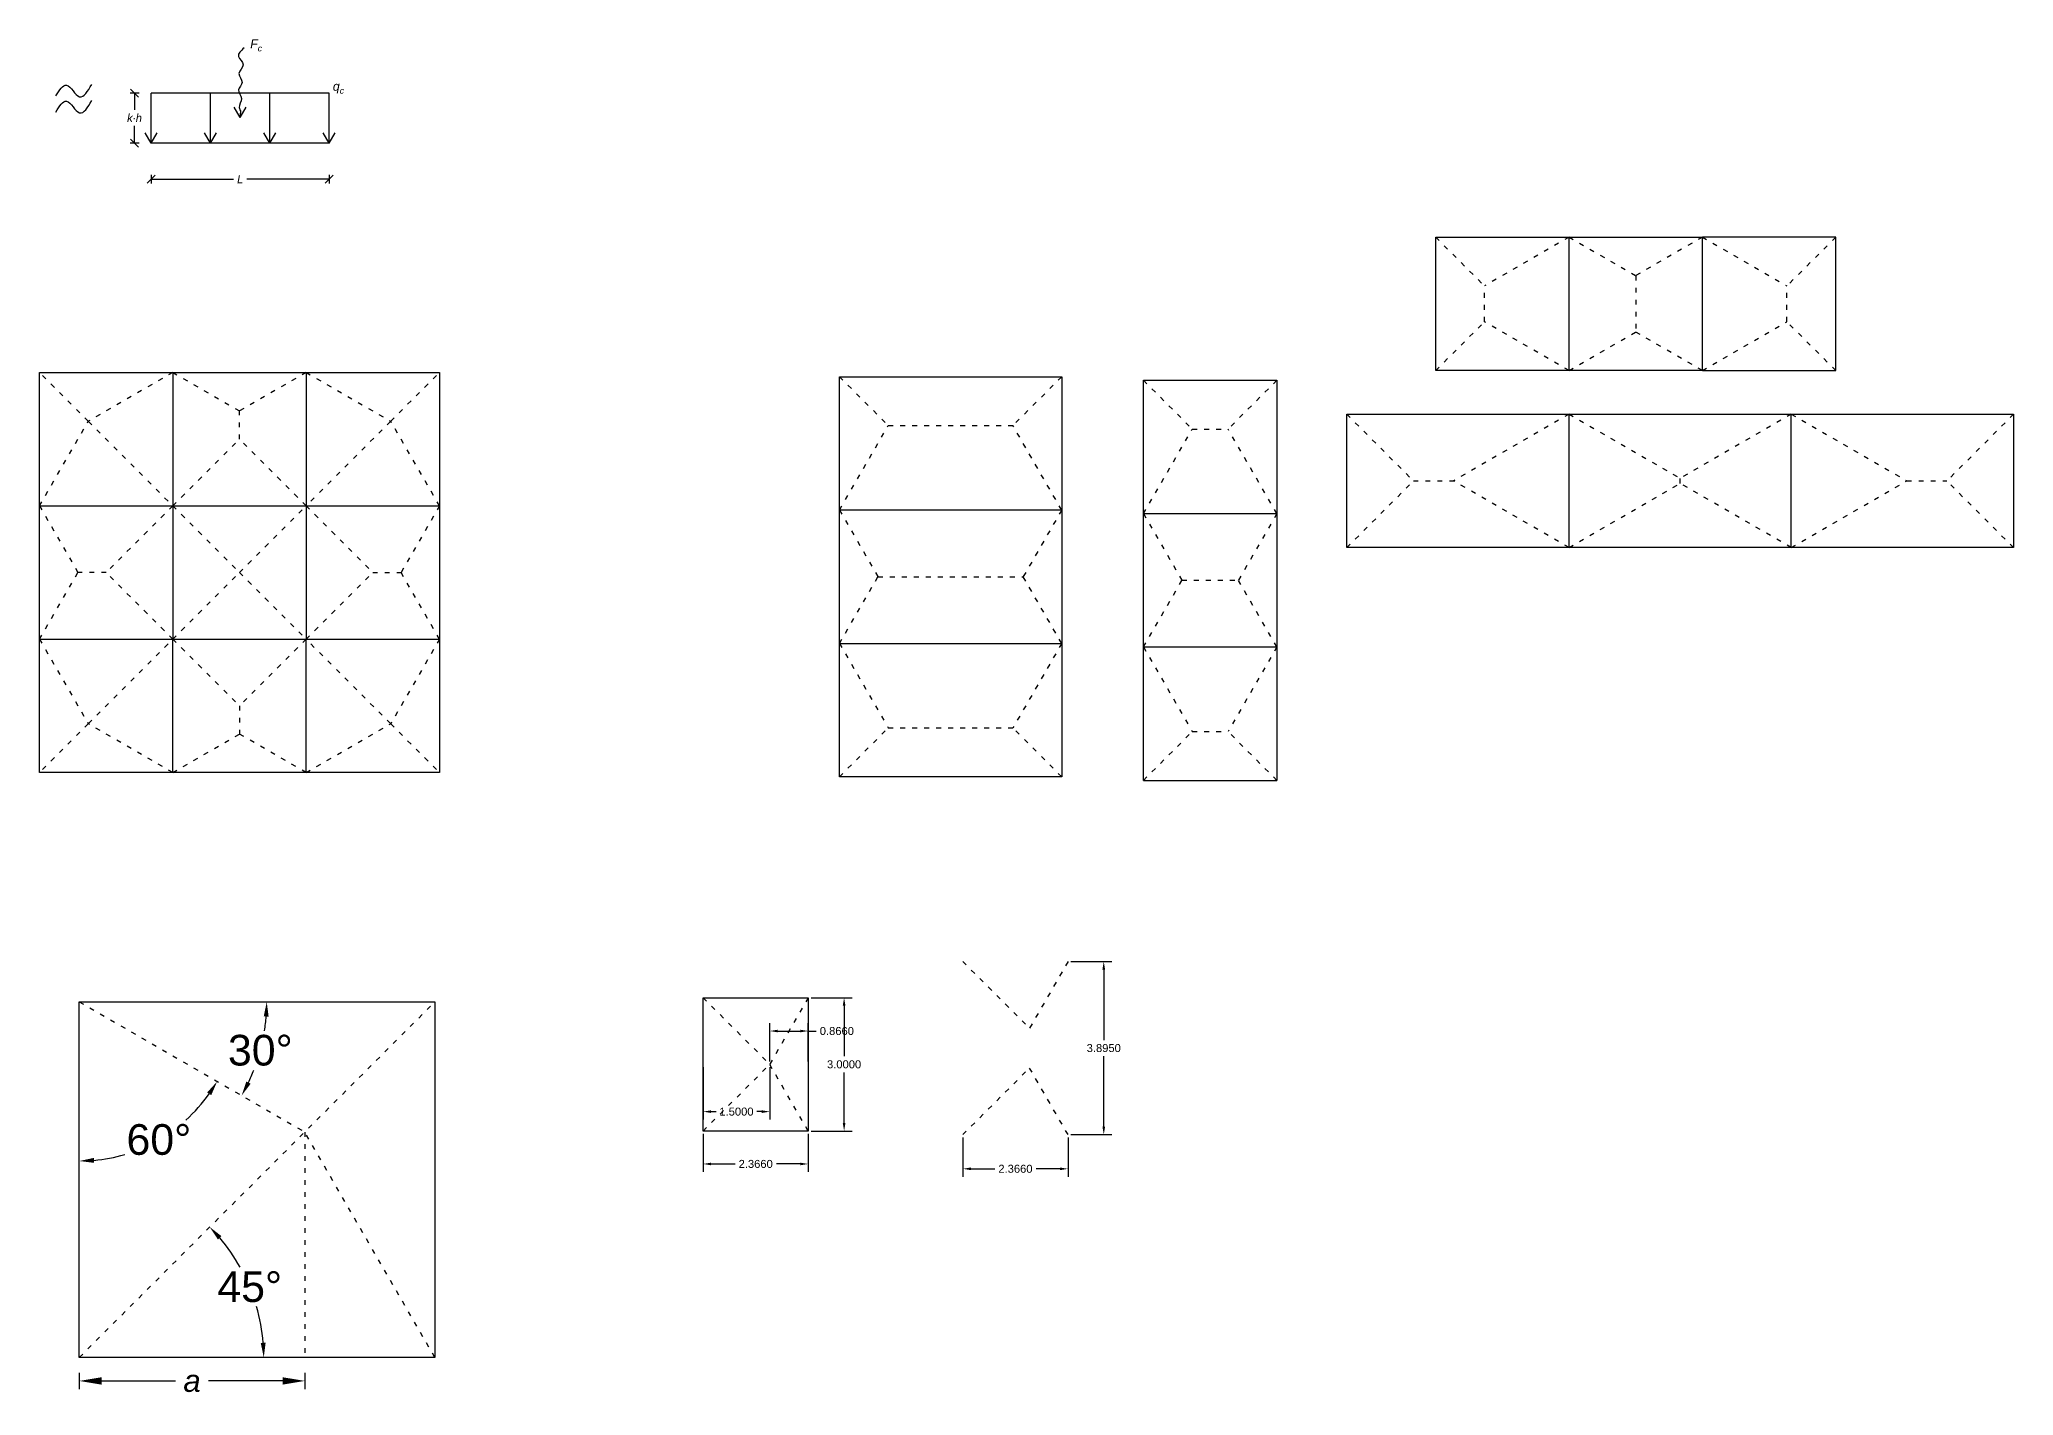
# Model space of a CAD drawing. Header units: inches. Extents: x 21.8 to 101.4, y 10.5 to 42.1.
# Drawn here: x 57.01 to 101.42, y 11.63 to 42.14 of the extents above; entities that cross this region are included whole.
import ezdxf

# ---------------------------------------------------------------- set-up
doc = ezdxf.new("R2010")
doc.units = ezdxf.units.IN
doc.header["$MEASUREMENT"] = 0
doc.linetypes.add('ACAD_ISO03W100', pattern=[30, 12, -18])
doc.layers.add('cortes trib', color=1, linetype='ACAD_ISO03W100')
doc.layers.add('temp', color=4, linetype='ACAD_ISO03W100')
doc.styles.get("Standard").update_dxf_attribs({"font": 'arial.ttf'})
doc.dimstyles.get("Standard").update_dxf_attribs({"dimtxt": 0.18, "dimasz": 0.18, "dimexe": 0.18, "dimexo": 0.0625, "dimgap": 0.09, "dimtad": 0, "dimtih": 1, "dimtoh": 1, "dimdec": 4, "dimzin": 0, "dimdsep": 46, "dimtxsty": 'Standard', "dimcen": 0.09, "dimadec": 0, "dimazin": 0, "dimtfac": 1, "dimtdec": 4, "dimtofl": 0, "dimtmove": 0, "dimatfit": 3, "dimfxl": 1, "dimtolj": 1, "dimtzin": 0, "dimarcsym": 0})

# ---------------------------------------------------------------- blocks, each defined once
blk = doc.blocks.new('*D3')
at = {"color": 0, "lineweight": -2, "transparency": 16777216}
for start, end in [(29.2696, 40.4428), (4.5572, 16.0483)]:
    blk.add_arc((57.905, 12.483), 4.15, start, end, dxfattribs=at)
at = {"color": 0, "transparency": 16777216}
for points in [[(61.023, 15.138), (61.104, 15.212), (60.839, 15.417)], [(62.097, 12.815), (61.987, 12.81), (62.055, 12.483)]]:
    blk.add_solid(points, dxfattribs=at)
at = {"layer": 'Defpoints', "color": 0}
for p in [(65.905, 20.483), (61.913, 13.557), (57.905, 12.483), (57.905, 12.483), (65.905, 12.483)]:
    blk.add_point(p, dxfattribs=at)
at = {"color": 0, "transparency": 16777216, "insert": (61.739, 14.071), "char_height": 0.69, "attachment_point": 5}
blk.add_mtext('\\A1;45°', dxfattribs=at)
blk = doc.blocks.new('*D4')
at = {"color": 0, "lineweight": -2, "transparency": 16777216}
for start, end in [(351.1477, 355.5155), (334.4845, 338.6693)]:
    blk.add_arc((57.905, 20.483), 4.217, start, end, dxfattribs=at)
at = {"color": 0, "transparency": 16777216}
for points in [[(62.054, 20.155), (62.164, 20.151), (62.122, 20.483)], [(61.759, 18.641), (61.662, 18.692), (61.557, 18.374)]]:
    blk.add_solid(points, dxfattribs=at)
at = {"layer": 'Defpoints', "color": 0}
for p in [(57.905, 20.483), (57.905, 20.483), (65.905, 20.483), (61.868, 19.041), (62.977, 17.555)]:
    blk.add_point(p, dxfattribs=at)
at = {"color": 0, "transparency": 16777216, "insert": (61.978, 19.391), "char_height": 0.69, "attachment_point": 5}
blk.add_mtext('\\A1;30°', dxfattribs=at)
blk = doc.blocks.new('*D5')
at = {"color": 0, "lineweight": -2, "transparency": 16777216}
for start, end in [(312.0543, 324.718), (275.282, 286.5787)]:
    blk.add_arc((57.905, 20.483), 3.581, start, end, dxfattribs=at)
at = {"color": 0, "transparency": 16777216}
for points in [[(60.782, 18.444), (60.874, 18.385), (61.006, 18.692)], [(58.237, 16.862), (58.232, 16.972), (57.905, 16.902)]]:
    blk.add_solid(points, dxfattribs=at)
at = {"layer": 'Defpoints', "color": 0}
for p in [(57.905, 20.483), (57.905, 20.483), (62.977, 17.555), (59.129, 17.118), (57.905, 12.483)]:
    blk.add_point(p, dxfattribs=at)
at = {"color": 0, "transparency": 16777216, "insert": (59.695, 17.382), "char_height": 0.69, "attachment_point": 5}
blk.add_mtext('\\A1;60°', dxfattribs=at)
blk = doc.blocks.new('*D6')
at = {"color": 0, "lineweight": -2, "transparency": 16777216}
for p, q in [((57.905, 12.14), (57.905, 11.77)), ((62.977, 12.14), (62.977, 11.77)), ((58.405, 11.955), (60.072, 11.955)), ((62.477, 11.955), (60.809, 11.955))]:
    blk.add_line(p, q, dxfattribs=at)
at = {"color": 0, "transparency": 16777216}
for points in [[(58.405, 12.038), (58.405, 11.871), (57.905, 11.955)], [(62.477, 12.038), (62.477, 11.871), (62.977, 11.955)]]:
    blk.add_solid(points, dxfattribs=at)
at = {"layer": 'Defpoints', "color": 0}
for p in [(57.905, 12.483), (62.977, 12.483), (62.977, 11.955)]:
    blk.add_point(p, dxfattribs=at)
at = {"color": 0, "transparency": 16777216, "insert": (60.441, 11.955), "char_height": 0.5, "attachment_point": 5}
blk.add_mtext('\\A1;{\\fArial|b0|i1|c0|p34;a}', dxfattribs=at)
blk = doc.blocks.new('*D8')
at = {"layer": 'Defpoints', "color": 0}
for p in [(74.306, 20.577), (74.306, 17.577), (75.112, 17.577)]:
    blk.add_point(p, dxfattribs=at)
at = {"layer": 'temp', "color": 0, "lineweight": -2, "transparency": 16777216}
for p, q in [((74.368, 20.577), (75.292, 20.577)), ((75.112, 20.397), (75.112, 19.259)), ((75.112, 17.757), (75.112, 18.895)), ((74.368, 17.577), (75.292, 17.577))]:
    blk.add_line(p, q, dxfattribs=at)
at = {"layer": 'temp', "color": 0, "transparency": 16777216}
for points in [[(75.082, 20.397), (75.142, 20.397), (75.112, 20.577)], [(75.082, 17.757), (75.142, 17.757), (75.112, 17.577)]]:
    blk.add_solid(points, dxfattribs=at)
at = {"layer": 'temp', "color": 0, "transparency": 16777216, "insert": (75.112, 19.077), "char_height": 0.18, "attachment_point": 5}
blk.add_mtext('\\A1;3.0000', dxfattribs=at)
blk = doc.blocks.new('*D9')
at = {"layer": 'Defpoints', "color": 0}
for p in [(71.94, 17.577), (74.306, 17.577), (74.306, 16.836)]:
    blk.add_point(p, dxfattribs=at)
at = {"layer": 'temp', "color": 0, "lineweight": -2, "transparency": 16777216}
for p, q in [((71.94, 17.515), (71.94, 16.656)), ((74.306, 17.515), (74.306, 16.656)), ((72.12, 16.836), (72.658, 16.836)), ((74.126, 16.836), (73.588, 16.836))]:
    blk.add_line(p, q, dxfattribs=at)
at = {"layer": 'temp', "color": 0, "transparency": 16777216}
for points in [[(72.12, 16.866), (72.12, 16.806), (71.94, 16.836)], [(74.126, 16.866), (74.126, 16.806), (74.306, 16.836)]]:
    blk.add_solid(points, dxfattribs=at)
at = {"layer": 'temp', "color": 0, "transparency": 16777216, "insert": (73.123, 16.836), "char_height": 0.18, "attachment_point": 5}
blk.add_mtext('\\A1;2.3660', dxfattribs=at)
blk = doc.blocks.new('*D10')
at = {"layer": 'Defpoints', "color": 0}
for p in [(71.94, 19.077), (73.44, 19.077), (71.94, 18.013)]:
    blk.add_point(p, dxfattribs=at)
at = {"layer": 'temp', "color": 0, "lineweight": -2, "transparency": 16777216}
for p, q in [((71.94, 19.015), (71.94, 17.833)), ((73.44, 19.015), (73.44, 17.833)), ((72.12, 18.013), (72.235, 18.013)), ((73.26, 18.013), (73.145, 18.013))]:
    blk.add_line(p, q, dxfattribs=at)
at = {"layer": 'temp', "color": 0, "transparency": 16777216}
for points in [[(72.12, 18.043), (72.12, 17.983), (71.94, 18.013)], [(73.26, 18.043), (73.26, 17.983), (73.44, 18.013)]]:
    blk.add_solid(points, dxfattribs=at)
at = {"layer": 'temp', "color": 0, "transparency": 16777216, "insert": (72.69, 18.013), "char_height": 0.18, "attachment_point": 5}
blk.add_mtext('\\A1;1.5000', dxfattribs=at)
blk = doc.blocks.new('*D11')
at = {"layer": 'Defpoints', "color": 0}
for p in [(74.306, 19.827), (73.44, 19.077), (74.306, 19.077)]:
    blk.add_point(p, dxfattribs=at)
at = {"layer": 'temp', "color": 0, "lineweight": -2, "transparency": 16777216}
for p, q in [((73.44, 19.14), (73.44, 20.007)), ((74.306, 19.14), (74.306, 20.007)), ((73.62, 19.827), (74.126, 19.827)), ((74.306, 19.827), (74.486, 19.827))]:
    blk.add_line(p, q, dxfattribs=at)
at = {"layer": 'temp', "color": 0, "transparency": 16777216}
for points in [[(73.62, 19.857), (73.62, 19.797), (73.44, 19.827)], [(74.126, 19.857), (74.126, 19.797), (74.306, 19.827)]]:
    blk.add_solid(points, dxfattribs=at)
at = {"layer": 'temp', "color": 0, "transparency": 16777216, "insert": (74.949, 19.827), "char_height": 0.18, "attachment_point": 5}
blk.add_mtext('\\A1;0.8660', dxfattribs=at)
blk = doc.blocks.new('*D16')
at = {"layer": 'Defpoints', "color": 0}
for p in [(80.15, 21.391), (80.15, 17.496), (80.954, 17.496)]:
    blk.add_point(p, dxfattribs=at)
at = {"layer": 'temp', "color": 0, "lineweight": -2, "transparency": 16777216}
for p, q in [((80.212, 21.391), (81.134, 21.391)), ((80.954, 21.211), (80.954, 19.625)), ((80.954, 17.676), (80.954, 19.261)), ((80.212, 17.496), (81.134, 17.496))]:
    blk.add_line(p, q, dxfattribs=at)
at = {"layer": 'temp', "color": 0, "transparency": 16777216}
for points in [[(80.924, 21.211), (80.984, 21.211), (80.954, 21.391)], [(80.924, 17.676), (80.984, 17.676), (80.954, 17.496)]]:
    blk.add_solid(points, dxfattribs=at)
at = {"layer": 'temp', "color": 0, "transparency": 16777216, "insert": (80.954, 19.443), "char_height": 0.18, "attachment_point": 5}
blk.add_mtext('\\A1;3.8950', dxfattribs=at)
blk = doc.blocks.new('*D17')
at = {"layer": 'Defpoints', "color": 0}
for p in [(77.784, 17.496), (80.15, 17.496), (80.15, 16.727)]:
    blk.add_point(p, dxfattribs=at)
at = {"layer": 'temp', "color": 0, "lineweight": -2, "transparency": 16777216}
for p, q in [((77.784, 17.433), (77.784, 16.547)), ((80.15, 17.433), (80.15, 16.547)), ((77.964, 16.727), (78.502, 16.727)), ((79.97, 16.727), (79.431, 16.727))]:
    blk.add_line(p, q, dxfattribs=at)
at = {"layer": 'temp', "color": 0, "transparency": 16777216}
for points in [[(77.964, 16.757), (77.964, 16.697), (77.784, 16.727)], [(79.97, 16.757), (79.97, 16.697), (80.15, 16.727)]]:
    blk.add_solid(points, dxfattribs=at)
at = {"layer": 'temp', "color": 0, "transparency": 16777216, "insert": (78.967, 16.727), "char_height": 0.18, "attachment_point": 5}
blk.add_mtext('\\A1;2.3660', dxfattribs=at)
blk = doc.blocks.new('_Oblique')
at = {"color": 0, "linetype": 'ByBlock', "lineweight": -2}
blk.add_line((-0.5, -0.5), (0.5, 0.5), dxfattribs=at)
blk = doc.blocks.new('*D38')
at = {"color": 0, "lineweight": -2, "transparency": 16777216}
for p, q in [((59.525, 39.092), (59.525, 38.892)), ((63.525, 39.092), (63.525, 38.892)), ((59.525, 38.992), (61.374, 38.992)), ((63.525, 38.992), (61.676, 38.992))]:
    blk.add_line(p, q, dxfattribs=at)
at = {"layer": 'Defpoints', "color": 0}
for p in [(59.525, 39.801), (63.525, 39.801), (63.525, 38.992)]:
    blk.add_point(p, dxfattribs=at)
at = {"color": 0, "lineweight": -2, "transparency": 16777216, "xscale": 0.18, "yscale": 0.18, "zscale": 0.18, "rotation": 180}
blk.add_blockref('_Oblique', (59.525, 38.992), dxfattribs=at)
at = {"color": 0, "lineweight": -2, "transparency": 16777216, "xscale": 0.18, "yscale": 0.18, "zscale": 0.18}
blk.add_blockref('_Oblique', (63.525, 38.992), dxfattribs=at)
at = {"color": 0, "transparency": 16777216, "insert": (61.525, 38.992), "char_height": 0.18, "attachment_point": 5}
blk.add_mtext('\\A1;{\\fArial|b0|i1|c0|p34;L}', dxfattribs=at)
blk = doc.blocks.new('*D39')
at = {"color": 0, "lineweight": -2, "transparency": 16777216}
for p, q in [((59.248, 40.926), (59.048, 40.926)), ((59.148, 40.926), (59.148, 40.551)), ((59.148, 39.801), (59.148, 40.191)), ((59.248, 39.801), (59.048, 39.801))]:
    blk.add_line(p, q, dxfattribs=at)
at = {"layer": 'Defpoints', "color": 0}
for p in [(59.525, 40.926), (59.148, 39.801), (59.525, 39.801)]:
    blk.add_point(p, dxfattribs=at)
at = {"color": 0, "lineweight": -2, "transparency": 16777216, "xscale": 0.18, "yscale": 0.18, "zscale": 0.18}
for p, rotation in [((59.148, 40.926), 90), ((59.148, 39.801), 270)]:
    blk.add_blockref('_Oblique', p, dxfattribs=dict(at, rotation=rotation))
at = {"color": 0, "transparency": 16777216, "insert": (59.148, 40.371), "char_height": 0.18, "attachment_point": 5}
blk.add_mtext('\\A1;{\\fArial|b0|i1|c0|p34;k∙h}', dxfattribs=at)

msp = doc.modelspace()

# ---------------------------------------------------------------- linework, layer by layer
at = {"color": 1}
for p, q in [((63.52516, 40.92594), (59.52516, 40.92594)), ((59.52516, 39.80094), (59.52516, 40.92594)), ((60.85816, 39.80094), (60.85816, 40.92594)), ((62.19216, 39.80094), (62.19216, 40.92594)), ((63.52516, 39.80094), (63.52516, 40.92594)), ((59.52516, 39.80094), (59.38999, 40.03506)), ((59.52516, 39.80094), (59.66033, 40.03506)), ((60.85816, 39.80094), (60.72299, 40.03506)), ((60.85816, 39.80094), (60.99333, 40.03506)), ((62.19216, 39.80094), (62.05699, 40.03506)), ((62.19216, 39.80094), (62.32733, 40.03506)), ((63.52516, 39.80094), (63.38999, 40.03506)), ((63.52516, 39.80094), (63.66033, 40.03506))]:
    msp.add_line(p, q, dxfattribs=at)
at = {"color": 5}
for q in [(61.39081, 40.61475), (61.65951, 40.61475)]:
    msp.add_line((61.52516, 40.38205), q, dxfattribs=at)
for p, q in [((63.52516, 39.80094), (59.52516, 39.80094)), ((88.42268, 34.68711), (88.42268, 37.68711)), ((88.42268, 37.68711), (91.42268, 37.68711)), ((91.42268, 34.68711), (91.42268, 37.68711)), ((91.42268, 37.68711), (94.42268, 37.68711)), ((94.42268, 34.68711), (94.42268, 37.68711)), ((97.42268, 37.68711), (94.42268, 37.68711)), ((97.42268, 34.68711), (97.42268, 37.68711)), ((57.0088, 34.64299), (60.0088, 34.64299)), ((57.0088, 31.64299), (57.0088, 34.64299)), ((60.0088, 34.64299), (63.0088, 34.64299)), ((60.0088, 34.64299), (60.0088, 31.64299)), ((63.0088, 34.64299), (66.0088, 34.64299)), ((63.0088, 34.64299), (63.0088, 31.64299)), ((66.0088, 34.64299), (66.0088, 31.64299)), ((91.42268, 34.68711), (88.42268, 34.68711)), ((94.42268, 34.68711), (91.42268, 34.68711)), ((94.42268, 34.68711), (97.42268, 34.68711)), ((75.00773, 34.54794), (80.00773, 34.54794)), ((75.00773, 31.54794), (75.00773, 34.54794)), ((80.00773, 34.54794), (80.00773, 31.54794)), ((81.84805, 31.467), (81.84805, 34.467)), ((81.84805, 34.467), (84.84805, 34.467)), ((84.84805, 34.467), (84.84805, 31.467)), ((86.42268, 33.70325), (91.42268, 33.70325)), ((86.42268, 30.70325), (86.42268, 33.70325)), ((91.42268, 33.70325), (96.42268, 33.70325)), ((91.42268, 30.70325), (91.42268, 33.70325)), ((96.42268, 33.70325), (101.42268, 33.70325)), ((96.42268, 30.70325), (96.42268, 33.70325)), ((101.42268, 33.70325), (101.42268, 30.70325)), ((57.0088, 28.64299), (57.0088, 31.64299)), ((57.0088, 31.64299), (60.0088, 31.64299)), ((60.0088, 31.64299), (63.0088, 31.64299)), ((60.0088, 31.64299), (60.0088, 28.64299)), ((63.0088, 31.64299), (66.0088, 31.64299)), ((63.0088, 31.64299), (63.0088, 28.64299)), ((66.0088, 31.64299), (66.0088, 28.64299)), ((80.00773, 31.54794), (75.00773, 31.54794)), ((75.00773, 28.54794), (75.00773, 31.54794)), ((80.00773, 31.54794), (80.00773, 28.54794)), ((81.84805, 28.467), (81.84805, 31.467)), ((81.84805, 31.467), (84.84805, 31.467)), ((84.84805, 31.467), (84.84805, 28.467)), ((91.42268, 30.70325), (86.42268, 30.70325)), ((96.42268, 30.70325), (91.42268, 30.70325)), ((101.42268, 30.70325), (96.42268, 30.70325)), ((57.0088, 25.64299), (57.0088, 28.64299)), ((57.0088, 28.64299), (60.0088, 28.64299)), ((60.0088, 28.64299), (63.0088, 28.64299)), ((60.0088, 25.64299), (60.0088, 28.64299)), ((63.0088, 28.64299), (66.0088, 28.64299)), ((63.0088, 25.64299), (63.0088, 28.64299)), ((66.0088, 28.64299), (66.0088, 25.64299)), ((75.00773, 25.54794), (75.00773, 28.54794)), ((75.00773, 28.54794), (80.00773, 28.54794)), ((80.00773, 28.54794), (80.00773, 25.54794)), ((81.84805, 25.467), (81.84805, 28.467)), ((81.84805, 28.467), (84.84805, 28.467)), ((84.84805, 28.467), (84.84805, 25.467)), ((60.0088, 25.64299), (57.0088, 25.64299)), ((63.0088, 25.64299), (60.0088, 25.64299)), ((66.0088, 25.64299), (63.0088, 25.64299)), ((80.00773, 25.54794), (75.00773, 25.54794)), ((81.84805, 25.467), (84.84805, 25.467)), ((57.90471, 20.48294), (65.90471, 20.48294)), ((57.90471, 12.48294), (57.90471, 20.48294)), ((65.90471, 20.48294), (65.90471, 12.48294)), ((65.90471, 12.48294), (57.90471, 12.48294))]:
    msp.add_line(p, q)
msp.add_open_spline([(61.61208, 41.94501), (61.54148, 41.88259), (61.40368, 41.76075), (61.68211, 41.56534), (61.41225, 41.37426), (61.63813, 41.17453), (61.42049, 40.9975), (61.62038, 40.80599), (61.46185, 40.6369), (61.54251, 40.52517), (61.51987, 40.45073), (61.52316, 40.40803), (61.52516, 40.38205)], degree=3, knots=[0, 0, 0, 0, 0.22806739, 0.44513301, 0.66349535, 0.87448344, 1.05948921, 1.26445064, 1.47567009, 1.57197307, 1.62203505, 1.69991159, 1.69991159, 1.69991159, 1.69991159], dxfattribs=at)
for points in [[(57.37507, 40.86491), (57.45407, 40.99395), (57.62352, 41.27076), (57.91537, 40.6664), (58.09581, 40.97119), (58.18594, 41.12343)], [(57.37507, 40.50299), (57.45407, 40.63203), (57.62352, 40.90884), (57.91537, 40.30447), (58.09581, 40.60926), (58.18594, 40.7615)]]:
    msp.add_open_spline(points, degree=3, knots=[0, 0, 0, 0, 0.34140209, 0.73236287, 1.12253681, 1.12253681, 1.12253681, 1.12253681])
at = {"layer": 'cortes trib', "ltscale": 0.009}
for p, q in [((88.42268, 37.68711), (89.52076, 36.58903)), ((91.42268, 37.68711), (89.52076, 36.58903)), ((91.42268, 37.68711), (92.92268, 36.82108)), ((94.42268, 37.68711), (92.92268, 36.82108)), ((94.42268, 37.68711), (96.32461, 36.58903)), ((97.42268, 37.68711), (96.32461, 36.58903)), ((89.52076, 35.78519), (89.52076, 36.58903)), ((92.92268, 36.82108), (92.92268, 35.55313)), ((96.32461, 35.78519), (96.32461, 36.58903)), ((88.42268, 34.68711), (89.52076, 35.78519)), ((91.42268, 34.68711), (89.52076, 35.78519)), ((91.42268, 34.68711), (92.92268, 35.55313)), ((94.42268, 34.68711), (92.92268, 35.55313)), ((94.42268, 34.68711), (96.32461, 35.78519)), ((97.42268, 34.68711), (96.32461, 35.78519)), ((58.10688, 33.54492), (57.0088, 34.64299)), ((60.0088, 34.64299), (58.10688, 33.54492)), ((60.0088, 34.64299), (61.5088, 33.77697)), ((63.0088, 34.64299), (61.5088, 33.77697)), ((63.0088, 34.64299), (64.91072, 33.54492)), ((64.91072, 33.54492), (66.0088, 34.64299)), ((75.00773, 34.54794), (76.1058, 33.44986)), ((80.00773, 34.54794), (78.90965, 33.44986)), ((81.84805, 34.467), (82.94613, 33.36892)), ((84.84805, 34.467), (83.74998, 33.36892)), ((61.5088, 33.14299), (61.5088, 33.77697)), ((57.0088, 31.64299), (58.10688, 33.54492)), ((58.10688, 33.54492), (60.0088, 31.64299)), ((64.91072, 33.54492), (63.0088, 31.64299)), ((66.0088, 31.64299), (64.91072, 33.54492)), ((75.00773, 31.54794), (76.1058, 33.44986)), ((76.1058, 33.44986), (78.90965, 33.44986)), ((80.00773, 31.54794), (78.90965, 33.44986)), ((81.84805, 31.467), (82.94613, 33.36892)), ((82.94613, 33.36892), (83.74998, 33.36892)), ((84.84805, 31.467), (83.74998, 33.36892)), ((86.42268, 33.70325), (87.92268, 32.20325)), ((91.42268, 33.70325), (88.82461, 32.20325)), ((91.42268, 33.70325), (93.92268, 32.25987)), ((96.42268, 33.70325), (93.92268, 32.25987)), ((96.42268, 33.70325), (99.02076, 32.20325)), ((101.42268, 33.70325), (99.92268, 32.20325)), ((60.0088, 31.64299), (61.5088, 33.14299)), ((63.0088, 31.64299), (61.5088, 33.14299)), ((86.42268, 30.70325), (87.92268, 32.20325)), ((87.92268, 32.20325), (88.82461, 32.20325)), ((91.42268, 30.70325), (88.82461, 32.20325)), ((91.42268, 30.70325), (93.92268, 32.14662)), ((93.92268, 32.14662), (93.92268, 32.25987)), ((96.42268, 30.70325), (93.92268, 32.14662)), ((96.42268, 30.70325), (99.02076, 32.20325)), ((99.02076, 32.20325), (99.92268, 32.20325)), ((101.42268, 30.70325), (99.92268, 32.20325)), ((57.0088, 31.64299), (57.87483, 30.14299)), ((60.0088, 31.64299), (58.5088, 30.14299)), ((60.0088, 31.64299), (61.5088, 30.14299)), ((61.5088, 30.14299), (63.0088, 31.64299)), ((63.0088, 31.64299), (64.5088, 30.14299)), ((66.0088, 31.64299), (65.14277, 30.14299)), ((75.00773, 31.54794), (75.87375, 30.04794)), ((80.00773, 31.54794), (79.1417, 30.04794)), ((81.84805, 31.467), (82.71408, 29.967)), ((84.84805, 31.467), (83.98203, 29.967)), ((57.0088, 28.64299), (57.87483, 30.14299)), ((58.5088, 30.14299), (57.87483, 30.14299)), ((60.0088, 28.64299), (58.5088, 30.14299)), ((60.0088, 28.64299), (61.5088, 30.14299)), ((61.5088, 30.14299), (63.0088, 28.64299)), ((63.0088, 28.64299), (64.5088, 30.14299)), ((64.5088, 30.14299), (65.14277, 30.14299)), ((66.0088, 28.64299), (65.14277, 30.14299)), ((75.00773, 28.54794), (75.87375, 30.04794)), ((75.87375, 30.04794), (79.1417, 30.04794)), ((80.00773, 28.54794), (79.1417, 30.04794)), ((81.84805, 28.467), (82.71408, 29.967)), ((82.71408, 29.967), (83.98203, 29.967)), ((84.84805, 28.467), (83.98203, 29.967)), ((57.0088, 28.64299), (58.10688, 26.74107)), ((58.10688, 26.74107), (60.0088, 28.64299)), ((60.0088, 28.64299), (61.5088, 27.14299)), ((63.0088, 28.64299), (61.5088, 27.14299)), ((64.91072, 26.74107), (63.0088, 28.64299)), ((66.0088, 28.64299), (64.91072, 26.74107)), ((75.00773, 28.54794), (76.1058, 26.64602)), ((80.00773, 28.54794), (78.90965, 26.64602)), ((81.84805, 28.467), (82.94613, 26.56508)), ((84.84805, 28.467), (83.74998, 26.56508)), ((61.5088, 27.14299), (61.5088, 26.50902)), ((58.10688, 26.74107), (57.0088, 25.64299)), ((60.0088, 25.64299), (58.10688, 26.74107)), ((63.0088, 25.64299), (64.91072, 26.74107)), ((64.91072, 26.74107), (66.0088, 25.64299)), ((60.0088, 25.64299), (61.5088, 26.50902)), ((63.0088, 25.64299), (61.5088, 26.50902)), ((75.00773, 25.54794), (76.1058, 26.64602)), ((76.1058, 26.64602), (78.90965, 26.64602)), ((80.00773, 25.54794), (78.90965, 26.64602)), ((81.84805, 25.467), (82.94613, 26.56508)), ((82.94613, 26.56508), (83.74998, 26.56508)), ((84.84805, 25.467), (83.74998, 26.56508)), ((77.78358, 21.39064), (79.28358, 19.89064)), ((80.14961, 21.39064), (79.28358, 19.89064)), ((57.90471, 12.48294), (65.90471, 20.48294)), ((57.90471, 20.48294), (62.97651, 17.55473)), ((71.93979, 20.57702), (73.43979, 19.07702)), ((74.30582, 20.57702), (73.43979, 19.07702)), ((71.93979, 17.57702), (73.43979, 19.07702)), ((74.30582, 17.57702), (73.43979, 19.07702)), ((77.78358, 17.49566), (79.28358, 18.99566)), ((80.14961, 17.49566), (79.28358, 18.99566)), ((65.90471, 12.48294), (62.97651, 17.55473)), ((62.97651, 17.55473), (62.97651, 12.48294))]:
    msp.add_line(p, q, dxfattribs=at)
at = {"layer": 'temp'}
for p, q in [((71.93979, 20.57702), (74.30582, 20.57702)), ((71.93979, 17.57702), (71.93979, 20.57702)), ((74.30582, 20.57702), (74.30582, 17.57702)), ((74.30582, 17.57702), (71.93979, 17.57702))]:
    msp.add_line(p, q, dxfattribs=at)

# ---------------------------------------------------------------- texts
at = {"insert": (61.74985, 42.13504), "char_height": 0.2, "attachment_point": 1}
msp.add_mtext_dynamic_manual_height_columns('\\A1;{\\fArial|b0|i1|c0|p34;F\\H0.7x;\\S^ c;}', width=1.4167771, gutter_width=1, heights=[0], dxfattribs=at)
at = {"color": 1, "insert": (63.60866, 41.18232), "char_height": 0.2, "attachment_point": 1}
msp.add_mtext_dynamic_manual_height_columns('\\A1;{\\fArial|b0|i1|c0|p34;q\\H0.7x;\\S^ c;}', width=1.4167771, gutter_width=1, heights=[0], dxfattribs=at)

# ---------------------------------------------------------------- dimensions: what is measured, and where the dimension line sits
dim = msp.add_linear_dim(base=(59.14791, 39.80094), p1=(59.52516, 40.92594), p2=(59.52516, 39.80094), angle=90, text='{\\fArial|b0|i1|c0|p34;k∙h}', dimstyle='Standard', override={"dimexe": 0.1, "dimblk1": 'Oblique', "dimblk2": 'Oblique', "dimsah": 1, "dimfxl": 0.1, "dimfxlon": 1})
dim.commit()
dim.dimension.update_dxf_attribs({"geometry": '*D39', "text_midpoint": (59.14791, 40.37094), "dimtype": 160})
for base, p1, p2, text, override, picture, middle in [((63.52516, 38.99162), (59.52516, 39.80094), (63.52516, 39.80094), '{\\fArial|b0|i1|c0|p34;L}', {"dimexe": 0.1, "dimblk1": 'Oblique', "dimblk2": 'Oblique', "dimsah": 1, "dimfxl": 0.1, "dimfxlon": 1}, '*D38', (61.52516, 38.99162)), ((62.97651, 11.95465), (57.90471, 12.48294), (62.97651, 12.48294), '{\\fArial|b0|i1|c0|p34;a}', {"dimtxt": 0.5, "dimasz": 0.5, "dimexe": 0.185, "dimexo": 0, "dimgap": 0.2, "dimdle": 0.5, "dimfxl": 0.185, "dimfxlon": 1}, '*D6', (60.44061, 11.95465))]:
    dim = msp.add_linear_dim(base=base, p1=p1, p2=p2, text=text, dimstyle='Standard', override=override)
    dim.commit()
    dim.dimension.update_dxf_attribs({"geometry": picture, "text_midpoint": middle, "dimtype": 160})
for base, line1, line2, picture, middle in [((61.91334, 13.55704), ((65.90471, 12.48294), (57.90471, 12.48294)), ((57.90471, 12.48294), (65.90471, 20.48294)), '*D3', (61.73884, 14.07108)), ((61.86769, 19.04053), ((57.90471, 20.48294), (65.90471, 20.48294)), ((57.90471, 20.48294), (62.97651, 17.55473)), '*D4', (61.97832, 19.39142)), ((59.12946, 17.11798), ((57.90471, 20.48294), (62.97651, 17.55473)), ((57.90471, 12.48294), (57.90471, 20.48294)), '*D5', (59.69517, 17.38178))]:
    dim = msp.add_angular_dim_2l(base=base, line1=line1, line2=line2, dimstyle='Standard', override={"dimtxt": 0.69, "dimasz": 0.33})
    dim.commit()
    dim.dimension.update_dxf_attribs({"geometry": picture, "text_midpoint": middle})
at = {"layer": 'temp'}
for base, p1, p2, picture, middle in [((80.95399, 17.49566), (80.14961, 21.39064), (80.14961, 17.49566), '*D16', (80.95399, 19.44315)), ((75.11182, 17.57702), (74.30582, 20.57702), (74.30582, 17.57702), '*D8', (75.11182, 19.07702))]:
    dim = msp.add_linear_dim(base=base, p1=p1, p2=p2, angle=90, dimstyle='Standard', dxfattribs=at)
    dim.commit()
    dim.dimension.update_dxf_attribs({"geometry": picture, "text_midpoint": middle})
for base, p1, p2, picture, middle in [((74.30582, 19.82702), (73.43979, 19.07702), (74.30582, 19.07702), '*D11', (74.94914, 19.82702)), ((71.93979, 18.01263), (73.43979, 19.07702), (71.93979, 19.07702), '*D10', (72.68979, 18.01263)), ((74.30582, 16.83576), (71.93979, 17.57702), (74.30582, 17.57702), '*D9', (73.12281, 16.83576)), ((80.14961, 16.72684), (77.78358, 17.49566), (80.14961, 17.49566), '*D17', (78.96659, 16.72684))]:
    dim = msp.add_linear_dim(base=base, p1=p1, p2=p2, dimstyle='Standard', dxfattribs=at)
    dim.commit()
    dim.dimension.update_dxf_attribs({"geometry": picture, "text_midpoint": middle})

doc.saveas('drawing.dxf')
